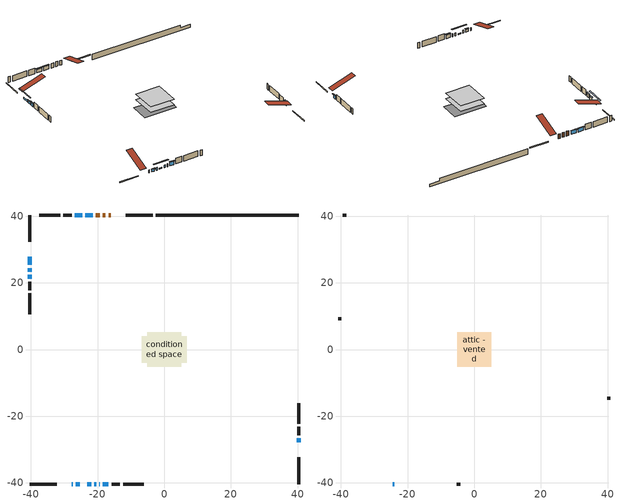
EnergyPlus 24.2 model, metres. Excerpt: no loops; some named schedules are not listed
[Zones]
conditioned space
 floor adiabatic (AdiabaticFloorConstruction): -5.16,-5.16 -5.16,5.16 5.16,5.16 5.16,-5.16 z1.19
 floor foundation (Slab1 construction): -6.81,-3.9 -6.81,3.9 6.81,3.9 6.81,-3.9 z-1.19
 wall outside (RimJoist1 construction): -3.46,40.33 -11.49,40.33 / -40.33,-40.33 -32.29,-40.33 / -40.33,40.33 -40.33,32.29 / 40.33,-40.33 40.33,-32.29 z1.19:1.49
 wall outside (AdiabaticWallConstruction 1): -16,40.33 -16.7,40.33 / -17.63,40.33 -18.48,40.33 / -19.41,40.33 -20.58,40.33 z1.19:3.22
 wall outside (AdiabaticWallConstruction): -27.79,-40.33 -27.4,-40.33 / -20.96,-40.33 -20.4,-40.33 / -19.48,-40.33 -19.34,-40.33 z1.19:2.41; -26.47,-40.33 -25.35,-40.33 / -40.33,24.42 -40.33,23.3 z1.19:2.31; -40.33,27.79 -40.33,25.35 / -23.11,-40.33 -21.89,-40.33 z1.19:1.75; -21.51,40.33 -23.69,40.33 / -18.41,-40.33 -16.74,-40.33 z1.19:2.77; -24.62,40.33 -26.86,40.33 / 40.33,-27.79 40.33,-26.67 / -40.33,22.37 -40.33,21.25 z1.19:2.71
 wall outside (Wall1 construction): -27.79,40.33 -30.3,40.33 / -15.81,-40.33 -13.29,-40.33 / -40.33,20.32 -40.33,17.81 / 40.33,-25.74 40.33,-23.23 z1.19:3.63
 wall outside (Wall2 construction): -31.23,40.33 -37.47,40.33 / -12.37,-40.33 -6.12,-40.33 / -40.33,16.88 -40.33,10.64 / 40.33,-22.3 40.33,-16.05 z1.19:3.63
 wall foundation (FoundationWall1 construction): -2.53,40.33,-1.19 -2.53,40.33,1.19 36.04,40.33,1.19 36.04,40.33,0 40.33,40.33,0 40.33,40.33,-1.19
 window (WindowConstruction 7): -27.79,-40.33 -27.4,-40.33 z1.19:2.41
 window (WindowConstruction 6): -26.47,-40.33 -25.35,-40.33 z1.19:2.31
 window (WindowConstruction 9): -40.33,27.79 -40.33,25.35 z1.19:1.75
 window (WindowConstruction 10): -23.11,-40.33 -21.89,-40.33 z1.19:1.75
 window (WindowConstruction 11): -20.96,-40.33 -20.4,-40.33 z1.19:2.41
 window (WindowConstruction): -21.51,40.33 -23.69,40.33 z1.19:2.77
 window (WindowConstruction 1): -24.62,40.33 -26.86,40.33 z1.19:2.71
 window (WindowConstruction 8): -19.48,-40.33 -19.34,-40.33 z1.19:2.41
 window (WindowConstruction 2): 40.33,-27.79 40.33,-26.67 z1.19:2.71
 window (WindowConstruction 3): -40.33,24.42 -40.33,23.3 z1.19:2.31
 window (WindowConstruction 4): -40.33,22.37 -40.33,21.25 z1.19:2.71
 window (WindowConstruction 5): -18.41,-40.33 -16.74,-40.33 z1.19:2.77
 door (Door): -16,40.33 -16.7,40.33 z1.19:3.22
 door (Door 1): -17.63,40.33 -18.48,40.33 z1.19:3.22
 door (Door 2): -19.41,40.33 -20.58,40.33 z1.19:3.22
 ceiling adiabatic (AdiabaticFloorConstruction): 5.16,-5.16 5.16,5.16 -5.16,5.16 -5.16,-5.16 z1.19
attic - vented
 floor to conditioned space (Floor1 construction Reversed): -5.16,-5.16 -5.16,5.16 5.16,5.16 5.16,-5.16 z3.63
 wall outside (AdiabaticWallConstruction): -24.42,-40.33 -24.04,-40.33 z1.19:2.41
 wall outside (Wall3 construction): -38.4,40.33 -39.4,40.33 / -5.19,-40.33 -4.2,-40.33 / -40.33,9.71 -40.33,8.71 / 40.33,-15.12 40.33,-14.13 z1.19:3.63
 window (WindowConstruction 12): -24.42,-40.33 -24.04,-40.33 z1.19:2.41
 roof outside (Roof1 construction): -15.07,40.33,3.63 -15.07,30.28,6.98 -12.42,30.28,6.98 -12.42,40.33,3.63; -28.72,-40.33,3.63 -28.72,-30.28,6.98 -31.36,-30.28,6.98 -31.36,-40.33,3.63; -40.33,28.72,3.63 -30.28,28.72,6.98 -30.28,31.36,6.98 -40.33,31.36,3.63; 40.33,-28.72,3.63 30.28,-28.72,6.98 30.28,-31.36,6.98 40.33,-31.36,3.63
shading: -25.15,-40.33 -26.67,-40.33 -26.67,-40.74 -25.15,-40.74 z2.51; -40.33,22.71 -40.33,30.43 -40.74,30.43 -40.74,22.71 z4.39; -19.25,-40.33 -25.75,-40.33 -25.75,-40.74 -19.25,-40.74 z4.39; -23.89,40.33 -21.31,40.33 -21.31,40.74 -23.89,40.74 z2.97; -27.06,40.33 -24.42,40.33 -24.42,40.74 -27.06,40.74 z2.92; 40.33,-26.47 40.33,-27.99 40.74,-27.99 40.74,-26.47 z2.92; -40.33,23.1 -40.33,24.62 -40.74,24.62 -40.74,23.1 z2.51; -40.33,21.05 -40.33,22.57 -40.74,22.57 -40.74,21.05 z2.92; -16.54,-40.33 -18.61,-40.33 -18.61,-40.74 -16.54,-40.74 z2.97
[Building]
Building 1: Terrain=Suburbs
[Site:Location]
Quebec Intl AP_QC: Latitude {deg}=46.8; Longitude {deg}=-71.38; Time Zone {hr}=-5; Elevation {m}=74; Keep Site Location Information=Yes
[Site:GroundTemperature:Shallow]
0.0108218, -2.24938, -2.43038, -1.3578, 2.94801, 7.23376, 10.9493, 13.303, 13.5029, 11.5886, 7.96783, 3.81355
[Site:WaterMainsTemperature]
Calculation Method=Schedule; Temperature Schedule=mains temperature schedule
[Material] Roughness=Rough; Thermal Absorptance=0.9
Name | Thickness {m} | Conductivity {W/m-K} | Density {kg/m3} | Specific Heat {J/kg-K} | Solar Absorptance | Visible Absorptance
asphalt or fiberglass shingles | 0.00635 | 0.162714 | 1121.4 | 1465.45 | 0.4 | 0.4
ceiling loosefill ins | 0.169333 | 0.0480833 | 16.02 | 1046.75 | 0.7 | 0.7
ceiling stud and cavity | 0.1397 | 0.117016 | 65.682 | 1177.47 | 0.7 | 0.7
concrete 4.0 in. | 0.1016 | 1.803125 | 2242.8 | 837.4 | 0.7 | 0.7
concrete 8.0 in. | 0.2032 | 1.803125 | 2242.8 | 837.4 | 0.7 | 0.7
door material | 0.04445 | 0.20624 | 512.64 | 1214.23 | 0.7 | 0.7
door material 1 | 0.04445 | 0.0451087 | 512.64 | 1214.23 | 0.7 | 0.7
door material 2 | 0.04445 | 0.188738 | 512.64 | 1214.23 | 0.7 | 0.7
exterior vertical ins | 0.00227464 | 0.029427 | 32.04 | 1214.23 | 0.7 | 0.7
floor covering | 0.0127 | 0.0433444 | 54.468 | 1339.84 | 0.6 | 0.6
floor rigid ins; wall rigid ins | 0.512978 | 0.029427 | 32.04 | 1214.23 | 0.7 | 0.7
floor stud and cavity | 0.1397 | 1.75129 | 37.0049 | 1207.88 | 0.7 | 0.7
furniture material conditioned space 1 | 0.1524 | 0.115458 | 640.8 | 1214.23 | 0.6 | 0.6
gypsum board | 0.0127 | 0.160291 | 801 | 837.4 | 0.6 | 0.6
gypsum board 1 | 0.0127 | 0.160291 | 801 | 837.4 | 0.7 | 0.7
osb sheathing 0.5 in. | 0.0127 | 0.115458 | 512.64 | 1214.23 | 0.7 | 0.7
osb sheathing 0.75 in. | 0.01905 | 0.115458 | 512.64 | 1214.23 | 0.7 | 0.7
osb sheathing 2.0 in. | 0.0508 | 0.115458 | 512.64 | 1214.23 | 0.7 | 0.7
rim joist rigid ins | 0.051816 | 0.029427 | 32.04 | 1214.23 | 0.7 | 0.7
rim joist stud and cavity | 0.0508 | 0.548689 | 125.044 | 1163.47 | 0.6 | 0.6
wall stud and cavity | 0.1397 | 0.0803019 | 139.0536 | 1170.24 | 0.7 | 0.7
wall stud and cavity 1 | 0.1397 | 0.0783975 | 139.0536 | 1170.24 | 0.7 | 0.7
wall stud and cavity 2 | 0.0889 | 6.1454 | 50.32683 | 1063.81 | 0.6 | 0.6
wall stud and cavity 3 | 0.0889 | 0.380278 | 52.3479 | 1209.89 | 0.7 | 0.7
wall stud and cavity 4 | 0.0889 | 0.391764 | 83.0341 | 1211.67 | 0.7 | 0.7
wood siding | 0.0254 | 0.102417 | 544.68 | 1172.36 | 0.4 | 0.4
wood siding 1 | 0.00254 | 0.102417 | 544.68 | 1172.36 | 0.4 | 0.4
wood siding 2; wood siding 3; wood siding 4 | 0.0254 | 0.102417 | 544.68 | 1172.36 | 0.7 | 0.7
[WindowMaterial:SimpleGlazingSystem]
Name | U-Factor {W/m2-K} | Solar Heat Gain Coefficient
WindowMaterial | 2.8867 | 0.7
WindowMaterial 1 | 2.915653 | 0.67
WindowMaterial 2 | 2.92871 | 0.66
WindowMaterial 3 | 2.89578 | 0.69
WindowMaterial 4 | 2.992306 | 0.59
WindowMaterial 5 | 3.0542 | 0.49
WindowMaterial 6 | 2.97698 | 0.61
WindowMaterial 7 | 2.98776 | 0.6
[Construction]
AdiabaticFloorConstruction: floor stud and cavity, floor rigid ins, osb sheathing 0.75 in., floor covering
AdiabaticWallConstruction: wood siding 3, wall rigid ins, wall stud and cavity 3, gypsum board
AdiabaticWallConstruction 1: wood siding 4, wall rigid ins, wall stud and cavity 3, gypsum board
Door: door material
Door 1: door material 1
Door 2: door material 2
Floor1 construction Reversed: gypsum board, ceiling stud and cavity, ceiling loosefill ins
FoundationWall1 construction: concrete 8.0 in., gypsum board 1
furniture construction conditioned space 1: furniture material conditioned space 1
PartitionWallConstruction: gypsum board, wall stud and cavity 4, gypsum board
RimJoist1 construction: wood siding 2, rim joist rigid ins, osb sheathing 2.0 in., rim joist stud and cavity
Roof1 construction: asphalt or fiberglass shingles
Slab1 construction: concrete 4.0 in.
Wall1 construction: wood siding, osb sheathing 0.5 in., wall stud and cavity, gypsum board
Wall2 construction: wood siding, osb sheathing 0.5 in., wall stud and cavity 1, gypsum board
Wall3 construction: wood siding 1, wall stud and cavity 2
WindowConstruction: WindowMaterial
WindowConstruction 1; WindowConstruction 2; WindowConstruction 4: WindowMaterial 1
WindowConstruction 10; WindowConstruction 11; WindowConstruction 9: WindowMaterial 6
WindowConstruction 12: WindowMaterial 7
WindowConstruction 3; WindowConstruction 6: WindowMaterial 2
WindowConstruction 5: WindowMaterial 3
WindowConstruction 7: WindowMaterial 4
WindowConstruction 8: WindowMaterial 5
[Zone] Multiplier=1; Part of Total Floor Area=Yes
Name | Volume {m3}
attic - vented | 57.771
conditioned space | 533.6
[Space]
Name | Zone | Volume {m3}
attic - vented 1 | attic - vented | 57.771
conditioned space 1 | conditioned space | 533.6
[ZoneInfiltration:EffectiveLeakageArea]
infil attic - vented 1: Zone or Space=attic - vented 1; Schedule=Always On Discrete; Effective Air Leakage Area {cm2}=3925.29; Stack Coefficient=0.000402453; Wind Coefficient=1.35543e-05
[ZoneMixing]
whole house fan mix: Zone or Space=attic - vented; Schedule=Always On Continuous; Design Flow Rate Calculation Method=Flow/Zone; Design Flow Rate {m3/s}=0; Source Zone or Space=conditioned space
[SurfaceProperty:ExposedFoundationPerimeter]
Slab1: Exposed Perimeter Calculation Method=TotalExposedPerimeter; Total Exposed Perimeter {m}=42.856
[InternalMass] Zone or ZoneList=conditioned space; Space or SpaceList=conditioned space 1
Name | Construction | Surface Area {m2}
furniture mass conditioned space 1 | furniture construction conditioned space 1 | 85.0439
partition wall mass | PartitionWallConstruction | 212.61
[Lights]
interior lighting: Zone or ZoneList or Space or SpaceList=conditioned space 1; Schedule=interior lighting schedule; Design Level Calculation Method=LightingLevel; Lighting Level {W}=343.2; Return Air Fraction=0; Fraction Radiant=0.6; Fraction Visible=0.2; Fraction Replaceable=1
[People]
occupants: Zone or ZoneList or Space or SpaceList=conditioned space 1; Number of People Schedule=occupants schedule; Number of People Calculation Method=People; Number of People=3; Fraction Radiant=0.314171; Sensible Heat Fraction=0.56303; Activity Level Schedule=occupants activity schedule; Carbon Dioxide Generation Rate {m3/s-W}=0; Enable ASHRAE 55 Comfort Warnings=No; Mean Radiant Temperature Calculation Type=EnclosureAveraged
[ElectricEquipment] Zone or ZoneList or Space or SpaceList=conditioned space 1; Design Level Calculation Method=EquipmentLevel
Name | Schedule | Design Level {W} | Fraction Latent | Fraction Radiant | Fraction Lost
clothes dryer | clothes dryer schedule | 140.772 | 0.015 | 0.081 | 0.85
clothes washer | clothes washer schedule | 32.1985 | 0.03 | 0.162 | 0.7
cooking range | cooking range schedule | 215.147 | 0.08 | 0.432 | 0.2
dishwasher | dishwasher schedule | 66.8632 | 0.3 | 0.18 | 0.4
fridge | fridge schedule | 72.9452 | 0 | 0.6 | 0
mech vent house fan | mech vent house fan schedule | 0 | 0 | 0 | 1
mech vent house fan cfis | mech vent house fan cfis schedule | 0 | 0 | 0 | 0
mech vent range fan 0 | mech vent range fan 0 schedule | 57 | 0 | 0 | 1
misc plug loads | misc plug loads schedule | 494.7 | 0.045 | 0.513 | 0.1
whole house fan | Always On Discrete | 0 | 0 | 0 | 1
[OtherEquipment] Zone or ZoneList or Space or SpaceList=conditioned space 1; Design Level Calculation Method=EquipmentLevel
Name | Fuel Type | Schedule | Design Level {W} | Fraction Latent | Fraction Radiant | Fraction Lost
clothes dryer 1 | Electricity | clothes dryer schedule | 0 | 0.015 | 0.081 | 0.85
cooking range 1 | Electricity | cooking range schedule | 0 | 0.08 | 0.432 | 0.2
general water use latent | None | general water use schedule | 62.594 | 1 | 0 | 0
general water use sensible | None | general water use schedule | -61.6891 | 0 | 0.6 | 0
mech vent house fan latent load | None | Always On Discrete | 0 | 1 | 0 | 0
mech vent house fan sensible load | None | Always On Discrete | 0 | 0 | 0 | 0
water heater energy adjustment1 | Electricity | Always On Discrete | 0.01 | 0 | 0 | 1
[ZoneInfiltration:DesignFlowRate] Zone or ZoneList or Space or SpaceList=conditioned space 1; Schedule=Always On Discrete; Design Flow Rate Calculation Method=Flow/Zone; Design Flow Rate {m3/s}=0
infil flow; natural vent flow; whole house fan flow
[ZoneControl:Thermostat]
conditioned space Thermostat: Zone or ZoneList=conditioned space; Control Type Schedule=conditioned space Thermostat Schedule; Control 1=conditioned space temperature setpoint; Temperature Difference Between Cutout And Setpoint {deltaC}=0
[ZoneHVAC:Baseboard:Convective:Electric]
electric baseboard: Availability Schedule=Always On Discrete; Heating Design Capacity {W}=16586.1; Efficiency=1
[AirLoopHVAC:UnitarySystem]
unit heater unitary system: Control Type=Load; Controlling Zone or Thermostat Location=conditioned space; Dehumidification Control Type=None; Availability Schedule=Always On Discrete; Supply Fan=unit heater supply fan; Fan Placement=BlowThrough; Supply Air Fan Operating Mode Schedule=unit heater auto fan schedule; Heating Coil=unit heater htg coil; DX Heating Coil Sizing Ratio=1; Use DOAS DX Cooling Coil=No; Minimum Supply Air Temperature {C}=2; Latent Load Control=SensibleOnlyLoadControl; Cooling Supply Air Flow Rate Method=None; Heating Supply Air Flow Rate Method=SupplyAirFlowRate; Heating Supply Air Flow Rate {m3/s}=0.00141584; No Load Supply Air Flow Rate Method=SupplyAirFlowRate; No Load Supply Air Flow Rate {m3/s}=0; No Load Supply Air Flow Rate Control Set To Low Speed=Yes; Maximum Supply Air Temperature {C}=48.8889; Maximum Outdoor Dry-Bulb Temperature for Supplemental Heater Operation {C}=21; Ancillary On-Cycle Electric Power {W}=0; Ancillary Off-Cycle Electric Power {W}=0
[Fan:SystemModel]
unit heater supply fan: Availability Schedule=Always On Discrete; Design Maximum Air Flow Rate {m3/s}=0.00141584; Speed Control Method=Discrete; Electric Power Minimum Flow Rate Fraction=0.2; Design Pressure Rise {Pa}=500; Motor Efficiency=1; Motor In Air Stream Fraction=1; Design Electric Power Consumption {W}=Autosize; Design Power Sizing Method=PowerPerFlow; Electric Power Per Unit Flow Rate {W/(m3/s)}=1e-06; Electric Power Per Unit Flow Rate Per Unit Pressure {W/((m3/s)-Pa)}=1.66667; Fan Total Efficiency=0.7; Motor Loss Radiative Fraction=0; Number of Speeds=1; Speed Flow Fraction 1=1; Speed Electric Power Fraction 1=1
[Coil:Heating:Fuel]
unit heater htg coil: Availability Schedule=Always On Discrete; Fuel Type=OtherFuel1; Burner Efficiency=0.3; Nominal Capacity {W}=0.293071; On Cycle Parasitic Electric Load {W}=0; Off Cycle Parasitic Fuel Load {W}=0
[Zone equipment]
conditioned space: electric baseboard, unit heater unitary system
[Foundation:Kiva]
Foundation Kiva 1: Initial Indoor Air Temperature {C}=18; Wall Height Above Grade {m}=1.19; Wall Depth Below Slab {m}=0.2032; Custom Block Material Name 1=exterior vertical ins; Custom Block Depth 1 {m}=2.38; Custom Block X Position 1 {m}=0.2159; Custom Block Z Position 1 {m}=0
[Foundation:Kiva:Settings]
Soil Conductivity {W/m-K}=0.849921; Soil Density {kg/m3}=1842.3; Soil Specific Heat {J/kg-K}=418.7; Ground Solar Absorptivity=0.9; Ground Thermal Absorptivity=0.9; Ground Surface Roughness {m}=0.03; Far-Field Width {m}=40; Deep-Ground Boundary Condition=ZeroFlux; Deep-Ground Depth {m}=40; Minimum Cell Dimension {m}=0.2; Maximum Cell Growth Coefficient=3; Simulation Timestep=Timestep
[Exterior:Lights]
exterior lighting: Schedule=exterior lighting schedule; Design Level {W}=75.6
[EnergyManagementSystem:GlobalVariable]
infil_program_Qfan
infil_program_Qinf
natural_vent_program_Qnv
natural_vent_program_Qwhf
[EnergyManagementSystem:Sensor]
Name | Output:Variable or Output:Meter Index Key | Output:Variable or Output:Meter
airflow_gain | infil flow | Infiltration Sensible Heat Gain Energy
airflow_gain_1 | natural vent flow | Infiltration Sensible Heat Gain Energy
airflow_gain_2 | whole house fan flow | Infiltration Sensible Heat Gain Energy
airflow_loss | infil flow | Infiltration Sensible Heat Loss Energy
airflow_loss_1 | natural vent flow | Infiltration Sensible Heat Loss Energy
airflow_loss_2 | whole house fan flow | Infiltration Sensible Heat Loss Energy
clg_load_cond |  | Cooling:EnergyTransfer:Zone:CONDITIONED SPACE
clg_sp_s; clg_sp_s_1 | cooling setpoint | Schedule Value
clothes_dryer_exhaust_0_sch_s | clothes dryer exhaust 0 schedule | Schedule Value
conditioned_space_clg_unmet_s | conditioned space | Zone Cooling Setpoint Not Met Time
conditioned_space_htg_unmet_s | conditioned space | Zone Heating Setpoint Not Met Time
cool_season | cooling season schedule | Schedule Value
fridge_tin_s | conditioned space | Zone Mean Air Temperature
htg_load_cond |  | Heating:EnergyTransfer:Zone:CONDITIONED SPACE
htg_sp_s; htg_sp_s_1 | heating setpoint | Schedule Value
ig_ee_conv | clothes dryer | Electric Equipment Convective Heating Energy
ig_ee_conv_2 | cooking range | Electric Equipment Convective Heating Energy
ig_ee_conv_4 | fridge | Electric Equipment Convective Heating Energy
ig_ee_conv_5 | misc plug loads | Electric Equipment Convective Heating Energy
ig_ee_conv_6 | whole house fan | Electric Equipment Convective Heating Energy
ig_ee_rad | clothes dryer | Electric Equipment Radiant Heating Energy
ig_ee_rad_2 | cooking range | Electric Equipment Radiant Heating Energy
ig_ee_rad_4 | fridge | Electric Equipment Radiant Heating Energy
ig_ee_rad_5 | misc plug loads | Electric Equipment Radiant Heating Energy
ig_ee_rad_6 | whole house fan | Electric Equipment Radiant Heating Energy
ig_lgt_conv | interior lighting | Lights Convective Heating Energy
ig_lgt_rad | interior lighting | Lights Radiant Heating Energy
ig_lgt_vis | interior lighting | Lights Visible Radiation Heating Energy
ig_oe_conv | clothes dryer 1 | Other Equipment Convective Heating Energy
ig_oe_conv_1 | cooking range 1 | Other Equipment Convective Heating Energy
ig_oe_conv_2 | general water use latent | Other Equipment Convective Heating Energy
ig_oe_conv_3 | general water use sensible | Other Equipment Convective Heating Energy
ig_oe_conv_4 | water heater energy adjustment1 | Other Equipment Convective Heating Energy
ig_oe_rad | clothes dryer 1 | Other Equipment Radiant Heating Energy
ig_oe_rad_1 | cooking range 1 | Other Equipment Radiant Heating Energy
ig_oe_rad_2 | general water use latent | Other Equipment Radiant Heating Energy
ig_oe_rad_3 | general water use sensible | Other Equipment Radiant Heating Energy
ig_oe_rad_4 | water heater energy adjustment1 | Other Equipment Radiant Heating Energy
ig_ppl_conv | occupants | People Convective Heating Energy
ig_ppl_rad | occupants | People Radiant Heating Energy
im_conv | furniture mass conditioned space 1 | Surface Inside Face Convection Heat Gain Energy
im_conv_1 | partition wall mass | Surface Inside Face Convection Heat Gain Energy
im_ig | furniture mass conditioned space 1 | Surface Inside Face Internal Gains Radiation Heat Gain Energy
im_ig_1 | partition wall mass | Surface Inside Face Internal Gains Radiation Heat Gain Energy
im_lgt | furniture mass conditioned space 1 | Surface Inside Face Lights Radiation Heat Gain Energy
im_lgt_1 | partition wall mass | Surface Inside Face Lights Radiation Heat Gain Energy
im_sol | furniture mass conditioned space 1 | Surface Inside Face Solar Radiation Heat Gain Energy
im_sol_1 | partition wall mass | Surface Inside Face Solar Radiation Heat Gain Energy
im_surf | furniture mass conditioned space 1 | Surface Inside Face Net Surface Thermal Radiation Heat Gain Energy
im_surf_1 | partition wall mass | Surface Inside Face Net Surface Thermal Radiation Heat Gain Energy
mech_vent_range_fan_0_sch_s | mech vent range fan 0 schedule | Schedule Value
mv_conv | mech vent house fan | Electric Equipment Convective Heating Energy
mv_conv_1 | mech vent house fan cfis | Electric Equipment Convective Heating Energy
mv_conv_2 | mech vent range fan 0 | Electric Equipment Convective Heating Energy
mv_conv_3 | mech vent house fan latent load | Other Equipment Convective Heating Energy
mv_conv_4 | mech vent house fan sensible load | Other Equipment Convective Heating Energy
mv_rad | mech vent house fan | Electric Equipment Radiant Heating Energy
mv_rad_1 | mech vent house fan cfis | Electric Equipment Radiant Heating Energy
mv_rad_2 | mech vent range fan 0 | Electric Equipment Radiant Heating Energy
mv_rad_3 | mech vent house fan latent load | Other Equipment Radiant Heating Energy
mv_rad_4 | mech vent house fan sensible load | Other Equipment Radiant Heating Energy
natural_vent_s | natural vent schedule | Schedule Value
out_pb_s |  | Site Outdoor Air Barometric Pressure
out_wt_s |  | Site Outdoor Air Humidity Ratio
site_vw_s |  | Site Wind Speed
ss_back_out | Window1 | Surface Window Shortwave from Zone Back Out Window Heat Transfer Rate
ss_back_out_1 | Window10 | Surface Window Shortwave from Zone Back Out Window Heat Transfer Rate
ss_back_out_10 | Window8 | Surface Window Shortwave from Zone Back Out Window Heat Transfer Rate
ss_back_out_11 | Window9 | Surface Window Shortwave from Zone Back Out Window Heat Transfer Rate
ss_back_out_2 | Window12 | Surface Window Shortwave from Zone Back Out Window Heat Transfer Rate
ss_back_out_3 | Window14 | Surface Window Shortwave from Zone Back Out Window Heat Transfer Rate
ss_back_out_4 | Window15 | Surface Window Shortwave from Zone Back Out Window Heat Transfer Rate
ss_back_out_5 | Window2 | Surface Window Shortwave from Zone Back Out Window Heat Transfer Rate
ss_back_out_6 | Window3 | Surface Window Shortwave from Zone Back Out Window Heat Transfer Rate
ss_back_out_7 | Window5 | Surface Window Shortwave from Zone Back Out Window Heat Transfer Rate
ss_back_out_8 | Window6 | Surface Window Shortwave from Zone Back Out Window Heat Transfer Rate
ss_back_out_9 | Window7 | Surface Window Shortwave from Zone Back Out Window Heat Transfer Rate
ss_conv | Door1 | Surface Inside Face Convection Heat Gain Energy
ss_conv_1 | Door2 | Surface Inside Face Convection Heat Gain Energy
ss_conv_10 | Window5 | Surface Inside Face Convection Heat Gain Energy
ss_conv_11 | Window6 | Surface Inside Face Convection Heat Gain Energy
ss_conv_12 | Window7 | Surface Inside Face Convection Heat Gain Energy
ss_conv_13 | Window8 | Surface Inside Face Convection Heat Gain Energy
ss_conv_14 | Window9 | Surface Inside Face Convection Heat Gain Energy
ss_conv_2 | Door3 | Surface Inside Face Convection Heat Gain Energy
ss_conv_3 | Window1 | Surface Inside Face Convection Heat Gain Energy
ss_conv_4 | Window10 | Surface Inside Face Convection Heat Gain Energy
ss_conv_5 | Window12 | Surface Inside Face Convection Heat Gain Energy
ss_conv_6 | Window14 | Surface Inside Face Convection Heat Gain Energy
ss_conv_7 | Window15 | Surface Inside Face Convection Heat Gain Energy
ss_conv_8 | Window2 | Surface Inside Face Convection Heat Gain Energy
ss_conv_9 | Window3 | Surface Inside Face Convection Heat Gain Energy
ss_ig | Door1 | Surface Inside Face Internal Gains Radiation Heat Gain Energy
ss_ig_1 | Door2 | Surface Inside Face Internal Gains Radiation Heat Gain Energy
ss_ig_10 | Window5 | Surface Inside Face Internal Gains Radiation Heat Gain Energy
ss_ig_11 | Window6 | Surface Inside Face Internal Gains Radiation Heat Gain Energy
ss_ig_12 | Window7 | Surface Inside Face Internal Gains Radiation Heat Gain Energy
ss_ig_13 | Window8 | Surface Inside Face Internal Gains Radiation Heat Gain Energy
ss_ig_14 | Window9 | Surface Inside Face Internal Gains Radiation Heat Gain Energy
ss_ig_2 | Door3 | Surface Inside Face Internal Gains Radiation Heat Gain Energy
ss_ig_3 | Window1 | Surface Inside Face Internal Gains Radiation Heat Gain Energy
ss_ig_4 | Window10 | Surface Inside Face Internal Gains Radiation Heat Gain Energy
ss_ig_5 | Window12 | Surface Inside Face Internal Gains Radiation Heat Gain Energy
ss_ig_6 | Window14 | Surface Inside Face Internal Gains Radiation Heat Gain Energy
ss_ig_7 | Window15 | Surface Inside Face Internal Gains Radiation Heat Gain Energy
ss_ig_8 | Window2 | Surface Inside Face Internal Gains Radiation Heat Gain Energy
ss_ig_9 | Window3 | Surface Inside Face Internal Gains Radiation Heat Gain Energy
ss_lgt | Door1 | Surface Inside Face Lights Radiation Heat Gain Energy
ss_lgt_1 | Door2 | Surface Inside Face Lights Radiation Heat Gain Energy
ss_lgt_2 | Door3 | Surface Inside Face Lights Radiation Heat Gain Energy
ss_sol | Door1 | Surface Inside Face Solar Radiation Heat Gain Energy
ss_sol_1 | Door2 | Surface Inside Face Solar Radiation Heat Gain Energy
ss_sol_2 | Door3 | Surface Inside Face Solar Radiation Heat Gain Energy
ss_surf | Door1 | Surface Inside Face Net Surface Thermal Radiation Heat Gain Energy
ss_surf_1 | Door2 | Surface Inside Face Net Surface Thermal Radiation Heat Gain Energy
ss_surf_10 | Window5 | Surface Inside Face Net Surface Thermal Radiation Heat Gain Energy
ss_surf_11 | Window6 | Surface Inside Face Net Surface Thermal Radiation Heat Gain Energy
ss_surf_12 | Window7 | Surface Inside Face Net Surface Thermal Radiation Heat Gain Energy
ss_surf_13 | Window8 | Surface Inside Face Net Surface Thermal Radiation Heat Gain Energy
ss_surf_14 | Window9 | Surface Inside Face Net Surface Thermal Radiation Heat Gain Energy
ss_surf_2 | Door3 | Surface Inside Face Net Surface Thermal Radiation Heat Gain Energy
ss_surf_3 | Window1 | Surface Inside Face Net Surface Thermal Radiation Heat Gain Energy
ss_surf_4 | Window10 | Surface Inside Face Net Surface Thermal Radiation Heat Gain Energy
ss_surf_5 | Window12 | Surface Inside Face Net Surface Thermal Radiation Heat Gain Energy
ss_surf_6 | Window14 | Surface Inside Face Net Surface Thermal Radiation Heat Gain Energy
ss_surf_7 | Window15 | Surface Inside Face Net Surface Thermal Radiation Heat Gain Energy
